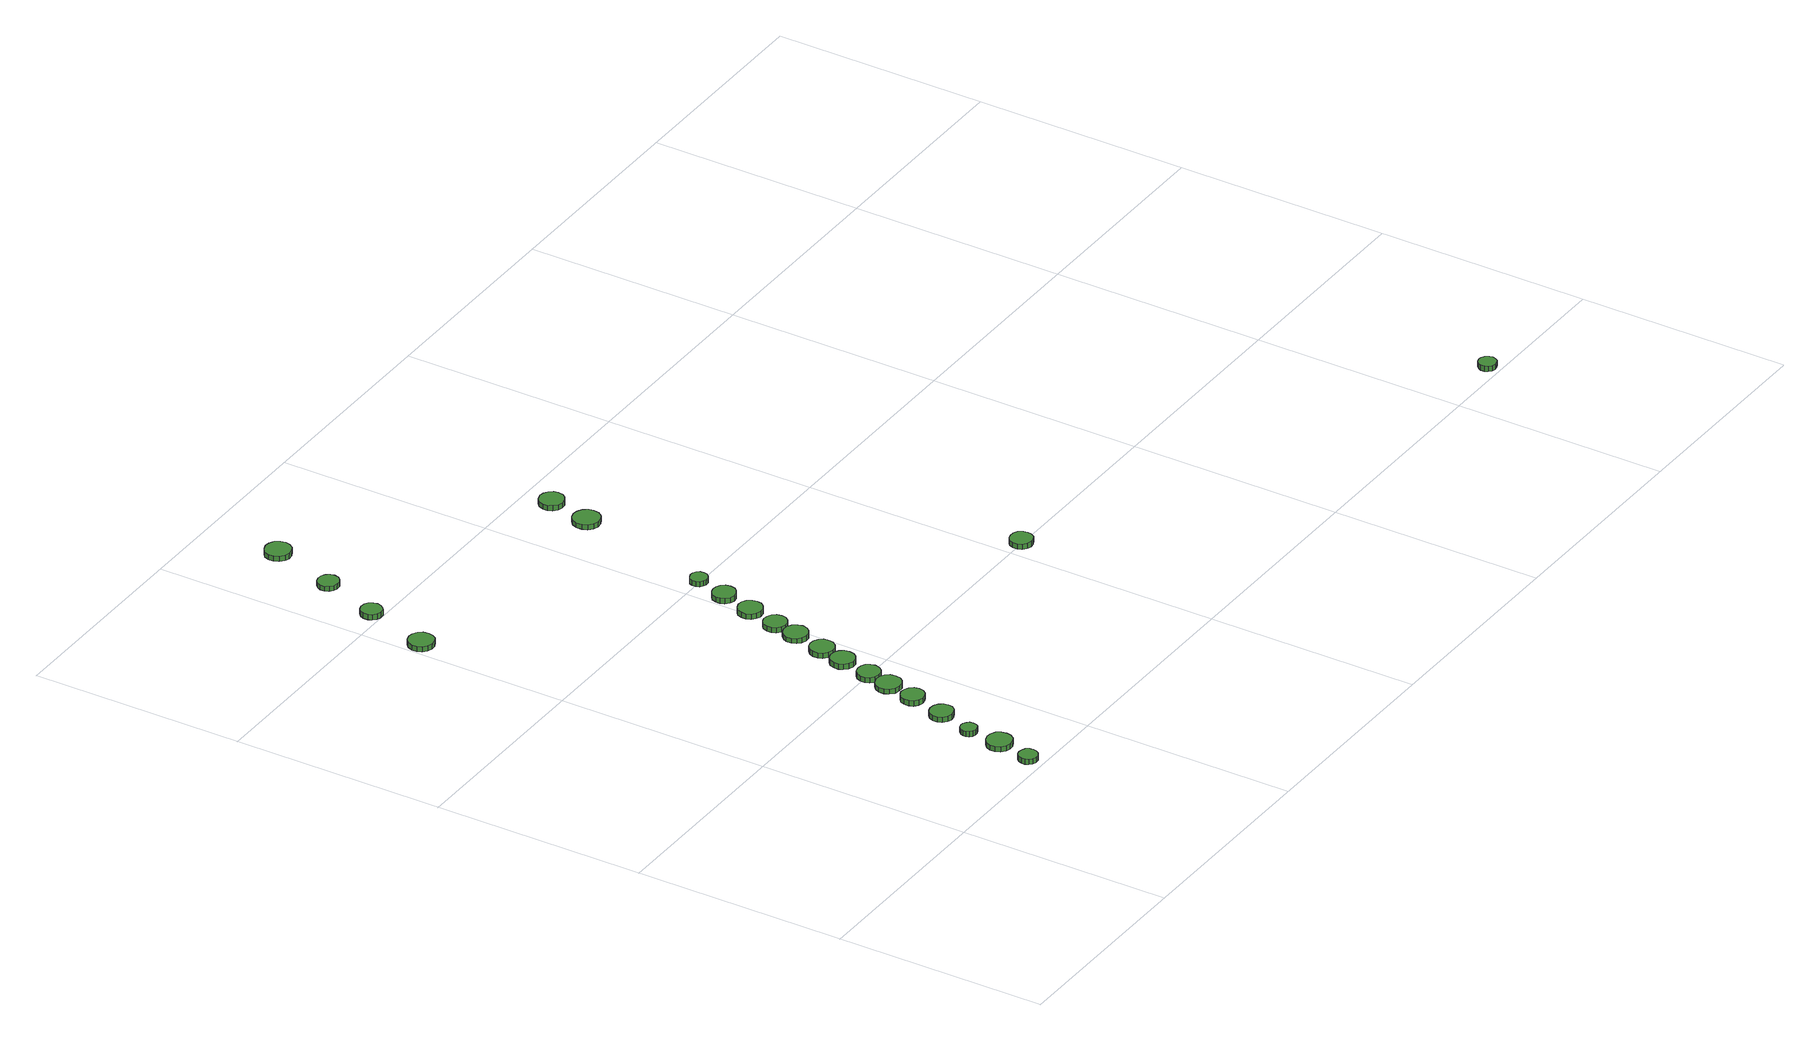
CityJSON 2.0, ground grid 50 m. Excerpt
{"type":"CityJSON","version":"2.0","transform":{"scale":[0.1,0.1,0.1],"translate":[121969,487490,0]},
"CityObjects":{
"tree1":{"type":"SolitaryVegetationObject","attributes":{"function":"something"},"geometry":[{"type":"MultiSurface","lod":"1","boundaries":[[[0,1,2,3,4,5,6,7,8,9,10,11,12,13,14]],[[15,16,17,18,19,20,21,22,23,24,25,26,27,28,29]],[[0,29,28,1]],[[1,28,27,2]],[[2,27,26,3]],[[3,26,25,4]],[[4,25,24,5]],[[5,24,23,6]],[[6,23,22,7]],[[7,22,21,8]],[[8,21,20,9]],[[9,20,19,10]],[[10,19,18,11]],[[11,18,17,12]],[[12,17,16,13]],[[13,16,15,14]],[[14,15,29,0]]]}]},
"tree2":{"type":"SolitaryVegetationObject","attributes":{"function":"something"},"geometry":[{"type":"MultiSurface","lod":"1","boundaries":[[[30,31,32,33,34,35,36,37,38,39,40,41,42,43,44]],[[45,46,47,48,49,50,51,52,53,54,55,56,57,58,59]],[[30,59,58,31]],[[31,58,57,32]],[[32,57,56,33]],[[33,56,55,34]],[[34,55,54,35]],[[35,54,53,36]],[[36,53,52,37]],[[37,52,51,38]],[[38,51,50,39]],[[39,50,49,40]],[[40,49,48,41]],[[41,48,47,42]],[[42,47,46,43]],[[43,46,45,44]],[[44,45,59,30]]]}]},
"tree3":{"type":"SolitaryVegetationObject","attributes":{"function":"something"},"geometry":[{"type":"MultiSurface","lod":"1","boundaries":[[[60,61,62,63,64,65,66,67,68,69,70,71,72,73,74]],[[75,76,77,78,79,80,81,82,83,84,85,86,87,88,89]],[[60,89,88,61]],[[61,88,87,62]],[[62,87,86,63]],[[63,86,85,64]],[[64,85,84,65]],[[65,84,83,66]],[[66,83,82,67]],[[67,82,81,68]],[[68,81,80,69]],[[69,80,79,70]],[[70,79,78,71]],[[71,78,77,72]],[[72,77,76,73]],[[73,76,75,74]],[[74,75,89,60]]]}]},
"tree4":{"type":"SolitaryVegetationObject","attributes":{"function":"something"},"geometry":[{"type":"MultiSurface","lod":"1","boundaries":[[[90,91,92,93,94,95,96,97,98,99,100,101,102,103,104]],[[105,106,107,108,109,110,111,112,113,114,115,116,117,118,119]],[[90,119,118,91]],[[91,118,117,92]],[[92,117,116,93]],[[93,116,115,94]],[[94,115,114,95]],[[95,114,113,96]],[[96,113,112,97]],[[97,112,111,98]],[[98,111,110,99]],[[99,110,109,100]],[[100,109,108,101]],[[101,108,107,102]],[[102,107,106,103]],[[103,106,105,104]],[[104,105,119,90]]]}]},
"tree5":{"type":"SolitaryVegetationObject","attributes":{"function":"something"},"geometry":[{"type":"MultiSurface","lod":"1","boundaries":[[[120,121,122,123,124,125,126,127,128,129,130,131,132,133,134]],[[135,136,137,138,139,140,141,142,143,144,145,146,147,148,149]],[[120,149,148,121]],[[121,148,147,122]],[[122,147,146,123]],[[123,146,145,124]],[[124,145,144,125]],[[125,144,143,126]],[[126,143,142,127]],[[127,142,141,128]],[[128,141,140,129]],[[129,140,139,130]],[[130,139,138,131]],[[131,138,137,132]],[[132,137,136,133]],[[133,136,135,134]],[[134,135,149,120]]]}]},
"tree6":{"type":"SolitaryVegetationObject","attributes":{"function":"something"},"geometry":[{"type":"MultiSurface","lod":"1","boundaries":[[[150,151,152,153,154,155,156,157,158,159,160,161,162,163,164]],[[165,166,167,168,169,170,171,172,173,174,175,176,177,178,179]],[[150,179,178,151]],[[151,178,177,152]],[[152,177,176,153]],[[153,176,175,154]],[[154,175,174,155]],[[155,174,173,156]],[[156,173,172,157]],[[157,172,171,158]],[[158,171,170,159]],[[159,170,169,160]],[[160,169,168,161]],[[161,168,167,162]],[[162,167,166,163]],[[163,166,165,164]],[[164,165,179,150]]]}]},
"tree7":{"type":"SolitaryVegetationObject","attributes":{"function":"something"},"geometry":[{"type":"MultiSurface","lod":"1","boundaries":[[[180,181,182,183,184,185,186,187,188,189,190,191,192,193,194]],[[195,196,197,198,199,200,201,202,203,204,205,206,207,208,209]],[[180,209,208,181]],[[181,208,207,182]],[[182,207,206,183]],[[183,206,205,184]],[[184,205,204,185]],[[185,204,203,186]],[[186,203,202,187]],[[187,202,201,188]],[[188,201,200,189]],[[189,200,199,190]],[[190,199,198,191]],[[191,198,197,192]],[[192,197,196,193]],[[193,196,195,194]],[[194,195,209,180]]]}]},
"tree8":{"type":"SolitaryVegetationObject","attributes":{"function":"something"},"geometry":[{"type":"MultiSurface","lod":"1","boundaries":[[[210,211,212,213,214,215,216,217,218,219,220,221,222,223,224]],[[225,226,227,228,229,230,231,232,233,234,235,236,237,238,239]],[[210,239,238,211]],[[211,238,237,212]],[[212,237,236,213]],[[213,236,235,214]],[[214,235,234,215]],[[215,234,233,216]],[[216,233,232,217]],[[217,232,231,218]],[[218,231,230,219]],[[219,230,229,220]],[[220,229,228,221]],[[221,228,227,222]],[[222,227,226,223]],[[223,226,225,224]],[[224,225,239,210]]]}]},
"tree9":{"type":"SolitaryVegetationObject","attributes":{"function":"something"},"geometry":[{"type":"MultiSurface","lod":"1","boundaries":[[[240,241,242,243,244,245,246,247,248,249,250,251,252,253,254]],[[255,256,257,258,259,260,261,262,263,264,265,266,267,268,269]],[[240,269,268,241]],[[241,268,267,242]],[[242,267,266,243]],[[243,266,265,244]],[[244,265,264,245]],[[245,264,263,246]],[[246,263,262,247]],[[247,262,261,248]],[[248,261,260,249]],[[249,260,259,250]],[[250,259,258,251]],[[251,258,257,252]],[[252,257,256,253]],[[253,256,255,254]],[[254,255,269,240]]]}]},
"tree10":{"type":"SolitaryVegetationObject","attributes":{"function":"something"},"geometry":[{"type":"MultiSurface","lod":"1","boundaries":[[[270,271,272,273,274,275,276,277,278,279,280,281,282,283,284]],[[285,286,287,288,289,290,291,292,293,294,295,296,297,298,299]],[[270,299,298,271]],[[271,298,297,272]],[[272,297,296,273]],[[273,296,295,274]],[[274,295,294,275]],[[275,294,293,276]],[[276,293,292,277]],[[277,292,291,278]],[[278,291,290,279]],[[279,290,289,280]],[[280,289,288,281]],[[281,288,287,282]],[[282,287,286,283]],[[283,286,285,284]],[[284,285,299,270]]]}]},
"tree11":{"type":"SolitaryVegetationObject","attributes":{"function":"something"},"geometry":[{"type":"MultiSurface","lod":"1","boundaries":[[[300,301,302,303,304,305,306,307,308,309,310,311,312,313,314]],[[315,316,317,318,319,320,321,322,323,324,325,326,327,328,329]],[[300,329,328,301]],[[301,328,327,302]],[[302,327,326,303]],[[303,326,325,304]],[[304,325,324,305]],[[305,324,323,306]],[[306,323,322,307]],[[307,322,321,308]],[[308,321,320,309]],[[309,320,319,310]],[[310,319,318,311]],[[311,318,317,312]],[[312,317,316,313]],[[313,316,315,314]],[[314,315,329,300]]]}]},
"tree12":{"type":"SolitaryVegetationObject","attributes":{"function":"something"},"geometry":[{"type":"MultiSurface","lod":"1","boundaries":[[[330,331,332,333,334,335,336,337,338,339,340,341,342,343,344]],[[345,346,347,348,349,350,351,352,353,354,355,356,357,358,359]],[[330,359,358,331]],[[331,358,357,332]],[[332,357,356,333]],[[333,356,355,334]],[[334,355,354,335]],[[335,354,353,336]],[[336,353,352,337]],[[337,352,351,338]],[[338,351,350,339]],[[339,350,349,340]],[[340,349,348,341]],[[341,348,347,342]],[[342,347,346,343]],[[343,346,345,344]],[[344,345,359,330]]]}]},
"tree13":{"type":"SolitaryVegetationObject","attributes":{"function":"something"},"geometry":[{"type":"MultiSurface","lod":"1","boundaries":[[[360,361,362,363,364,365,366,367,368,369,370,371,372,373,374]],[[375,376,377,378,379,380,381,382,383,384,385,386,387,388,389]],[[360,389,388,361]],[[361,388,387,362]],[[362,387,386,363]],[[363,386,385,364]],[[364,385,384,365]],[[365,384,383,366]],[[366,383,382,367]],[[367,382,381,368]],[[368,381,380,369]],[[369,380,379,370]],[[370,379,378,371]],[[371,378,377,372]],[[372,377,376,373]],[[373,376,375,374]],[[374,375,389,360]]]}]},
"tree14":{"type":"SolitaryVegetationObject","attributes":{"function":"something"},"geometry":[{"type":"MultiSurface","lod":"1","boundaries":[[[390,391,392,393,394,395,396,397,398,399,400,401,402,403,404]],[[405,406,407,408,409,410,411,412,413,414,415,416,417,418,419]],[[390,419,418,391]],[[391,418,417,392]],[[392,417,416,393]],[[393,416,415,394]],[[394,415,414,395]],[[395,414,413,396]],[[396,413,412,397]],[[397,412,411,398]],[[398,411,410,399]],[[399,410,409,400]],[[400,409,408,401]],[[401,408,407,402]],[[402,407,406,403]],[[403,406,405,404]],[[404,405,419,390]]]}]},
"tree15":{"type":"SolitaryVegetationObject","attributes":{"function":"something"},"geometry":[{"type":"MultiSurface","lod":"1","boundaries":[[[420,421,422,423,424,425,426,427,428,429,430,431,432,433,434]],[[435,436,437,438,439,440,441,442,443,444,445,446,447,448,449]],[[420,449,448,421]],[[421,448,447,422]],[[422,447,446,423]],[[423,446,445,424]],[[424,445,444,425]],[[425,444,443,426]],[[426,443,442,427]],[[427,442,441,428]],[[428,441,440,429]],[[429,440,439,430]],[[430,439,438,431]],[[431,438,437,432]],[[432,437,436,433]],[[433,436,435,434]],[[434,435,449,420]]]}]},
"tree16":{"type":"SolitaryVegetationObject","attributes":{"function":"something"},"geometry":[{"type":"MultiSurface","lod":"1","boundaries":[[[450,451,452,453,454,455,456,457,458,459,460,461,462,463,464]],[[465,466,467,468,469,470,471,472,473,474,475,476,477,478,479]],[[450,479,478,451]],[[451,478,477,452]],[[452,477,476,453]],[[453,476,475,454]],[[454,475,474,455]],[[455,474,473,456]],[[456,473,472,457]],[[457,472,471,458]],[[458,471,470,459]],[[459,470,469,460]],[[460,469,468,461]],[[461,468,467,462]],[[462,467,466,463]],[[463,466,465,464]],[[464,465,479,450]]]}]},
"tree17":{"type":"SolitaryVegetationObject","attributes":{"function":"something"},"geometry":[{"type":"MultiSurface","lod":"1","boundaries":[[[480,481,482,483,484,485,486,487,488,489,490,491,492,493,494]],[[495,496,497,498,499,500,501,502,503,504,505,506,507,508,509]],[[480,509,508,481]],[[481,508,507,482]],[[482,507,506,483]],[[483,506,505,484]],[[484,505,504,485]],[[485,504,503,486]],[[486,503,502,487]],[[487,502,501,488]],[[488,501,500,489]],[[489,500,499,490]],[[490,499,498,491]],[[491,498,497,492]],[[492,497,496,493]],[[493,496,495,494]],[[494,495,509,480]]]}]},
"tree18":{"type":"SolitaryVegetationObject","attributes":{"function":"something"},"geometry":[{"type":"MultiSurface","lod":"1","boundaries":[[[510,511,512,513,514,515,516,517,518,519,520,521,522,523,524]],[[525,526,527,528,529,530,531,532,533,534,535,536,537,538,539]],[[510,539,538,511]],[[511,538,537,512]],[[512,537,536,513]],[[513,536,535,514]],[[514,535,534,515]],[[515,534,533,516]],[[516,533,532,517]],[[517,532,531,518]],[[518,531,530,519]],[[519,530,529,520]],[[520,529,528,521]],[[521,528,527,522]],[[522,527,526,523]],[[523,526,525,524]],[[524,525,539,510]]]}]},
"tree19":{"type":"SolitaryVegetationObject","attributes":{"function":"something"},"geometry":[{"type":"MultiSurface","lod":"1","boundaries":[[[540,541,542,543,544,545,546,547,548,549,550,551,552,553,554]],[[555,556,557,558,559,560,561,562,563,564,565,566,567,568,569]],[[540,569,568,541]],[[541,568,567,542]],[[542,567,566,543]],[[543,566,565,544]],[[544,565,564,545]],[[545,564,563,546]],[[546,563,562,547]],[[547,562,561,548]],[[548,561,560,549]],[[549,560,559,550]],[[550,559,558,551]],[[551,558,557,552]],[[552,557,556,553]],[[553,556,555,554]],[[554,555,569,540]]]}]},
"tree20":{"type":"SolitaryVegetationObject","attributes":{"function":"something"},"geometry":[{"type":"MultiSurface","lod":"1","boundaries":[[[570,571,572,573,574,575,576,577,578,579,580,581,582,583,584]],[[585,586,587,588,589,590,591,592,593,594,595,596,597,598,599]],[[570,599,598,571]],[[571,598,597,572]],[[572,597,596,573]],[[573,596,595,574]],[[574,595,594,575]],[[575,594,593,576]],[[576,593,592,577]],[[577,592,591,578]],[[578,591,590,579]],[[579,590,589,580]],[[580,589,588,581]],[[581,588,587,582]],[[582,587,586,583]],[[583,586,585,584]],[[584,585,599,570]]]}]},
"tree21":{"type":"SolitaryVegetationObject","attributes":{"function":"something"},"geometry":[{"type":"MultiSurface","lod":"1","boundaries":[[[600,601,602,603,604,605,606,607,608,609,610,611,612,613,614]],[[615,616,617,618,619,620,621,622,623,624,625,626,627,628,629]],[[600,629,628,601]],[[601,628,627,602]],[[602,627,626,603]],[[603,626,625,604]],[[604,625,624,605]],[[605,624,623,606]],[[606,623,622,607]],[[607,622,621,608]],[[608,621,620,609]],[[609,620,619,610]],[[610,619,618,611]],[[611,618,617,612]],[[612,617,616,613]],[[613,616,615,614]],[[614,615,629,600]]]}]},
"tree22":{"type":"SolitaryVegetationObject","attributes":{"function":"something"},"geometry":[{"type":"MultiSurface","lod":"1","boundaries":[[[630,631,632,633,634,635,636,637,638,639,640,641,642,643,644]],[[645,646,647,648,649,650,651,652,653,654,655,656,657,658,659]],[[630,659,658,631]],[[631,658,657,632]],[[632,657,656,633]],[[633,656,655,634]],[[634,655,654,635]],[[635,654,653,636]],[[636,653,652,637]],[[637,652,651,638]],[[638,651,650,639]],[[639,650,649,640]],[[640,649,648,641]],[[641,648,647,642]],[[642,647,646,643]],[[643,646,645,644]],[[644,645,659,630]]]}]}
},
"vertices":[
[342,37,15],[340,45,15],[335,53,15],[327,57,15],[318,58,15],[309,56,15],[303,49,15],[299,41,15],[299,32,15],[303,24,15],[309,18,15],[318,15,15],[327,16,15],[335,20,15],[340,28,15],[340,28,2],[335,20,2],[327,16,2],[318,15,2],[309,18,2],[303,24,2],[299,32,2],[299,41,2],[303,49,2],[309,56,2],[318,58,2],[327,57,2],[335,53,2],[340,45,2],[342,37,2],
[367,119,15],[365,131,15],[358,141,15],[347,147,15],[335,148,15],[323,144,15],[314,136,15],[309,125,15],[309,113,15],[314,101,15],[323,93,15],[335,90,15],[347,91,15],[358,97,15],[365,107,15],[365,107,2],[358,97,2],[347,91,2],[335,90,2],[323,93,2],[314,101,2],[309,113,2],[309,125,2],[314,136,2],[323,144,2],[335,148,2],[347,147,2],[358,141,2],[365,131,2],[367,119,2],
[366,201,14],[365,209,14],[360,215,14],[353,219,14],[345,220,14],[338,218,14],[332,212,14],[329,205,14],[329,197,14],[332,190,14],[338,185,14],[345,182,14],[353,183,14],[360,187,14],[365,193,14],[365,193,1],[360,187,1],[353,183,1],[345,182,1],[338,185,1],[332,190,1],[329,197,1],[329,205,1],[332,212,1],[338,218,1],[345,220,1],[353,219,1],[360,215,1],[365,209,1],[366,201,1],
[62,1370,16],[60,1382,16],[53,1392,16],[42,1398,16],[30,1400,16],[18,1396,16],[9,1388,16],[4,1376,16],[4,1364,16],[9,1353,16],[18,1345,16],[30,1341,16],[42,1342,16],[53,1348,16],[60,1358,16],[60,1358,3],[53,1348,3],[42,1342,3],[30,1341,3],[18,1345,3],[9,1353,3],[4,1364,3],[4,1376,3],[9,1388,3],[18,1396,3],[30,1400,3],[42,1398,3],[53,1392,3],[60,1382,3],[62,1370,3],
[400,284,14],[398,295,14],[391,304,14],[381,310,14],[370,311,14],[360,308,14],[351,300,14],[347,290,14],[347,279,14],[351,269,14],[360,261,14],[370,258,14],[381,259,14],[391,264,14],[398,273,14],[398,273,1],[391,264,1],[381,259,1],[370,258,1],[360,261,1],[351,269,1],[347,279,1],[347,290,1],[351,300,1],[360,308,1],[370,311,1],[381,310,1],[391,304,1],[398,295,1],[400,284,1],
[423,371,14],[421,382,14],[414,391,14],[404,396,14],[393,398,14],[383,394,14],[374,387,14],[370,377,14],[370,365,14],[374,355,14],[383,348,14],[393,344,14],[404,345,14],[414,351,14],[421,360,14],[421,360,1],[414,351,1],[404,345,1],[393,344,1],[383,348,1],[374,355,1],[370,365,1],[370,377,1],[374,387,1],[383,394,1],[393,398,1],[404,396,1],[414,391,1],[421,382,1],[423,371,1],
[103,1522,18],[101,1532,18],[95,1541,18],[87,1546,18],[76,1547,18],[67,1544,18],[59,1537,18],[55,1528,18],[55,1517,18],[59,1508,18],[67,1501,18],[76,1498,18],[87,1499,18],[95,1504,18],[101,1513,18],[101,1513,5],[95,1504,5],[87,1499,5],[76,1498,5],[67,1501,5],[59,1508,5],[55,1517,5],[55,1528,5],[59,1537,5],[67,1544,5],[76,1547,5],[87,1546,5],[95,1541,5],[101,1532,5],[103,1522,5],
[440,440,14],[438,452,14],[431,462,14],[420,468,14],[408,469,14],[396,465,14],[387,457,14],[382,446,14],[382,434,14],[387,423,14],[396,414,14],[408,411,14],[420,412,14],[431,418,14],[438,428,14],[438,428,2],[431,418,2],[420,412,2],[408,411,2],[396,414,2],[387,423,2],[382,434,2],[382,446,2],[387,457,2],[396,465,2],[408,469,2],[420,468,2],[431,462,2],[438,452,2],[440,440,2],
[452,498,15],[449,509,15],[443,518,15],[433,523,15],[422,524,15],[411,521,15],[403,513,15],[399,503,15],[399,492,15],[403,482,15],[411,474,15],[422,471,15],[433,472,15],[443,478,15],[449,487,15],[449,487,2],[443,478,2],[433,472,2],[422,471,2],[411,474,2],[403,482,2],[399,492,2],[399,503,2],[403,513,2],[411,521,2],[422,524,2],[433,523,2],[443,518,2],[449,509,2],[452,498,2],
[471,574,14],[469,586,14],[462,595,14],[452,601,14],[440,602,14],[429,599,14],[420,591,14],[416,580,14],[416,568,14],[420,558,14],[429,550,14],[440,546,14],[452,547,14],[462,553,14],[469,563,14],[469,563,1],[462,553,1],[452,547,1],[440,546,1],[429,550,1],[420,558,1],[416,568,1],[416,580,1],[420,591,1],[429,599,1],[440,602,1],[452,601,1],[462,595,1],[469,586,1],[471,574,1],
[149,1658,20],[147,1668,20],[141,1676,20],[132,1681,20],[122,1682,20],[112,1679,20],[104,1672,20],[100,1663,20],[100,1653,20],[104,1644,20],[112,1637,20],[122,1634,20],[132,1635,20],[141,1640,20],[147,1648,20],[147,1648,8],[141,1640,8],[132,1635,8],[122,1634,8],[112,1637,8],[104,1644,8],[100,1653,8],[100,1663,8],[104,1672,8],[112,1679,8],[122,1682,8],[132,1681,8],[141,1676,8],[147,1668,8],[149,1658,8],
[485,634,15],[483,646,15],[476,655,15],[466,661,15],[454,662,15],[443,659,15],[434,651,15],[430,640,15],[430,628,15],[434,618,15],[443,610,15],[454,606,15],[466,607,15],[476,613,15],[483,623,15],[483,623,2],[476,613,2],[466,607,2],[454,606,2],[443,610,2],[434,618,2],[430,628,2],[430,640,2],[434,651,2],[443,659,2],[454,662,2],[466,661,2],[476,655,2],[483,646,2],[485,634,2],
[504,711,16],[501,722,16],[494,732,16],[484,738,16],[472,739,16],[461,735,16],[453,727,16],[448,717,16],[448,705,16],[453,694,16],[461,687,16],[472,683,16],[484,684,16],[494,690,16],[501,699,16],[501,699,4],[494,690,4],[484,684,4],[472,683,4],[461,687,4],[453,694,4],[448,705,4],[448,717,4],[453,727,4],[461,735,4],[472,739,4],[484,738,4],[494,732,4],[501,722,4],[504,711,4],
[202,1812,23],[199,1824,23],[192,1835,23],[181,1841,23],[168,1842,23],[157,1838,23],[147,1830,23],[142,1819,23],[142,1806,23],[147,1795,23],[157,1786,23],[168,1782,23],[181,1784,23],[192,1790,23],[199,1800,23],[199,1800,10],[192,1790,10],[181,1784,10],[168,1782,10],[157,1786,10],[147,1795,10],[142,1806,10],[142,1819,10],[147,1830,10],[157,1838,10],[168,1842,10],[181,1841,10],[192,1835,10],[199,1824,10],[202,1812,10],
[515,770,16],[513,781,16],[506,790,16],[496,795,16],[485,797,16],[475,793,16],[466,786,16],[462,775,16],[462,764,16],[466,754,16],[475,747,16],[485,743,16],[496,744,16],[506,750,16],[513,759,16],[513,759,4],[506,750,4],[496,744,4],[485,743,4],[475,747,4],[466,754,4],[462,764,4],[462,775,4],[466,786,4],[475,793,4],[485,797,4],[496,795,4],[506,790,4],[513,781,4],[515,770,4],
[532,842,19],[530,853,19],[523,863,19],[513,869,19],[501,870,19],[490,866,19],[481,859,19],[477,848,19],[477,836,19],[481,825,19],[490,818,19],[501,814,19],[513,815,19],[523,821,19],[530,831,19],[530,831,6],[523,821,6],[513,815,6],[501,814,6],[490,818,6],[481,825,6],[477,836,6],[477,848,6],[481,859,6],[490,866,6],[501,870,6],[513,869,6],[523,863,6],[530,853,6],[532,842,6],
[550,919,22],[548,930,22],[541,939,22],[531,944,22],[520,945,22],[510,942,22],[501,934,22],[497,924,22],[497,913,22],[501,903,22],[510,895,22],[520,892,22],[531,893,22],[541,899,22],[548,908,22],[548,908,9],[541,899,9],[531,893,9],[520,892,9],[510,895,9],[501,903,9],[497,913,9],[497,924,9],[501,934,9],[510,942,9],[520,945,9],[531,944,9],[541,939,9],[548,930,9],[550,919,9],
[558,991,28],[557,999,28],[552,1006,28],[545,1010,28],[536,1011,28],[529,1008,28],[522,1003,28],[519,995,28],[519,987,28],[522,979,28],[529,974,28],[536,971,28],[545,972,28],[552,976,28],[557,983,28],[557,983,15],[552,976,15],[545,972,15],[536,971,15],[529,974,15],[522,979,15],[519,987,15],[519,995,15],[522,1003,15],[529,1008,15],[536,1011,15],[545,1010,15],[552,1006,15],[557,999,15],[558,991,15],
[645,1318,29],[643,1330,29],[635,1341,29],[624,1347,29],[611,1349,29],[599,1345,29],[589,1336,29],[584,1324,29],[584,1311,29],[589,1299,29],[599,1290,29],[611,1286,29],[624,1288,29],[635,1294,29],[643,1305,29],[643,1305,17],[635,1294,17],[624,1288,17],[611,1286,17],[599,1290,17],[589,1299,17],[584,1311,17],[584,1324,17],[589,1336,17],[599,1345,17],[611,1349,17],[624,1347,17],[635,1341,17],[643,1330,17],[645,1318,17],
[664,1418,31],[662,1429,31],[655,1438,31],[645,1444,31],[633,1446,31],[622,1442,31],[613,1434,31],[608,1423,31],[608,1412,31],[613,1401,31],[622,1393,31],[633,1390,31],[645,1391,31],[655,1397,31],[662,1406,31],[662,1406,18],[655,1397,18],[645,1391,18],[633,1390,18],[622,1393,18],[613,1401,18],[608,1412,18],[608,1423,18],[613,1434,18],[622,1442,18],[633,1446,18],[645,1444,18],[655,1438,18],[662,1429,18],[664,1418,18],
[1058,492,26],[1056,503,26],[1050,512,26],[1040,517,26],[1030,518,26],[1019,515,26],[1011,508,26],[1007,498,26],[1007,487,26],[1011,477,26],[1019,470,26],[1030,467,26],[1040,468,26],[1050,473,26],[1056,482,26],[1056,482,13],[1050,473,13],[1040,468,13],[1030,467,13],[1019,470,13],[1011,477,13],[1007,487,13],[1007,498,13],[1011,508,13],[1019,515,13],[1030,518,13],[1040,517,13],[1050,512,13],[1056,503,13],[1058,492,13],
[2172,22,25],[2170,30,25],[2165,37,25],[2158,42,25],[2149,43,25],[2141,40,25],[2135,34,25],[2131,26,25],[2131,18,25],[2135,10,25],[2141,4,25],[2149,2,25],[2158,3,25],[2165,7,25],[2170,14,25],[2170,14,12],[2165,7,12],[2158,3,12],[2149,2,12],[2141,4,12],[2135,10,12],[2131,18,12],[2131,26,12],[2135,34,12],[2141,40,12],[2149,43,12],[2158,42,12],[2165,37,12],[2170,30,12],[2172,22,12]
]}
